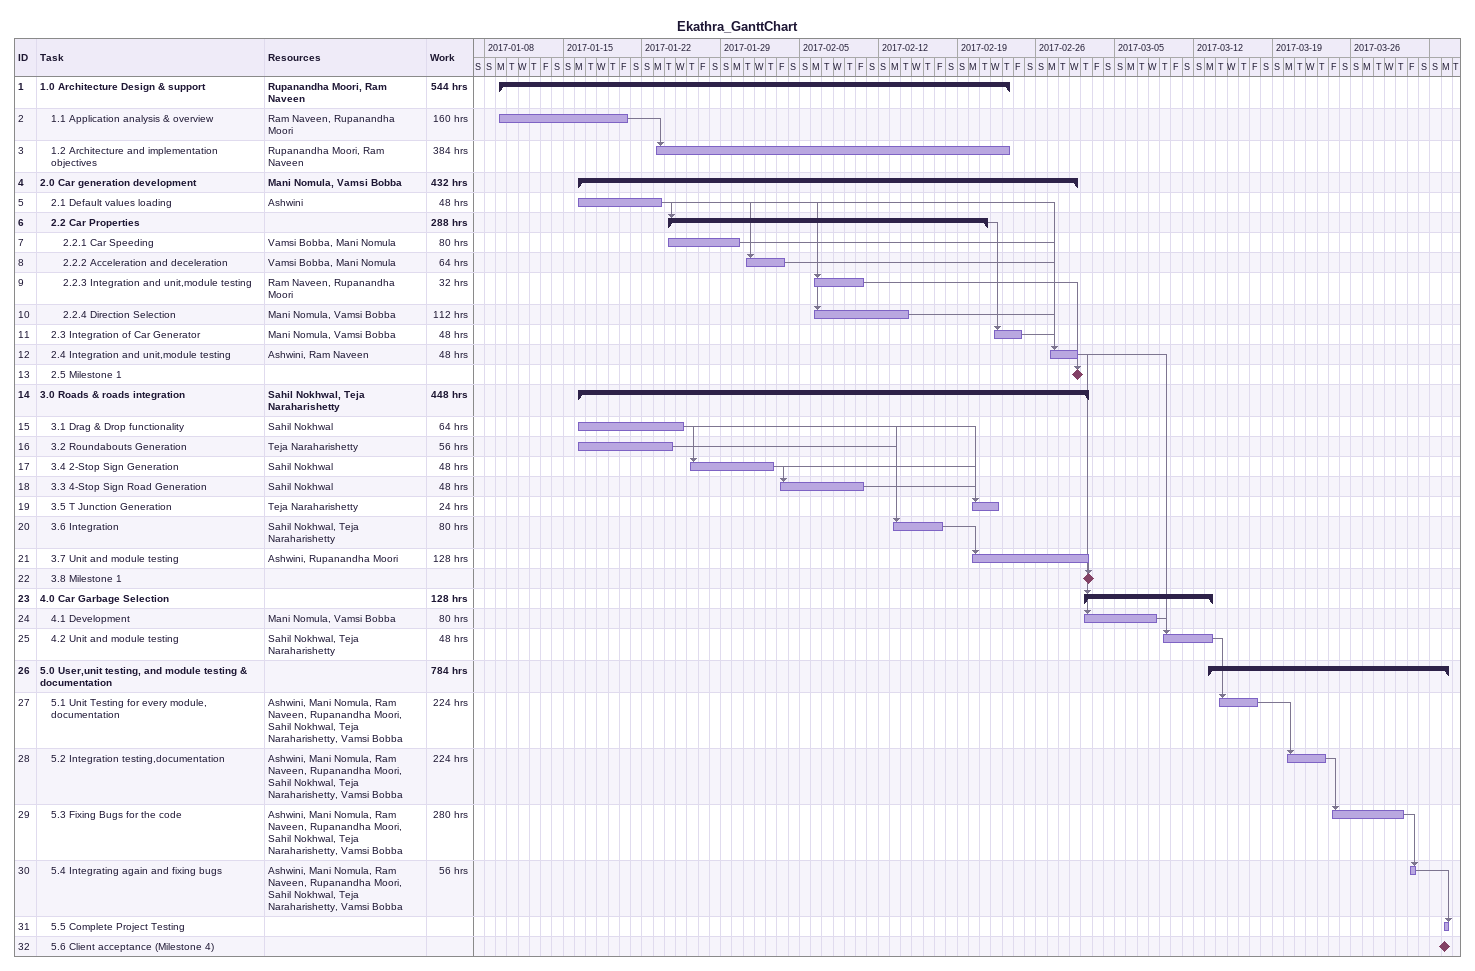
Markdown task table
Ekathra_GanttChart

| ID | Level | Task | Start | Finish | Predecessors | Resources | Work (h) |
|---|---|---|---|---|---|---|---|
| 1 | 1 | **1.0 Architecture Design & support** | 2017-01-09 | 2017-02-23 |  | Rupanandha Moori, Ram Naveen | 544 |
| 2 | 2 | 1.1 Application analysis & overview | 2017-01-09 | 2017-01-20 |  | Ram Naveen, Rupanandha Moori | 160 |
| 3 | 2 | 1.2 Architecture and implementation objectives | 2017-01-23 | 2017-02-23 | 2 | Rupanandha Moori, Ram Naveen | 384 |
| 4 | 1 | **2.0 Car generation development** | 2017-01-16 | 2017-03-01 |  | Mani Nomula, Vamsi Bobba | 432 |
| 5 | 2 | 2.1 Default values loading | 2017-01-16 | 2017-01-23 |  | Ashwini | 48 |
| 6 | 2 | **2.2 Car Properties** | 2017-01-24 | 2017-02-21 | 5 |  | 288 |
| 7 | 3 | 2.2.1 Car Speeding | 2017-01-24 | 2017-01-30 |  | Vamsi Bobba, Mani Nomula | 80 |
| 8 | 3 | 2.2.2 Acceleration and deceleration | 2017-01-31 | 2017-02-03 | 5, 7 | Vamsi Bobba, Mani Nomula | 64 |
| 9 | 3 | 2.2.3 Integration and unit,module testing | 2017-02-06 | 2017-02-10 | 7, 8 | Ram Naveen, Rupanandha Moori | 32 |
| 10 | 3 | 2.2.4 Direction Selection | 2017-02-06 | 2017-02-14 | 5, 7, 8 | Mani Nomula, Vamsi Bobba | 112 |
| 11 | 2 | 2.3 Integration of Car Generator | 2017-02-22 | 2017-02-24 | 6 | Mani Nomula, Vamsi Bobba | 48 |
| 12 | 2 | 2.4 Integration and unit,module testing | 2017-02-27 | 2017-03-01 | 11, 5, 7, 8, 10 | Ashwini, Ram Naveen | 48 |
| 13 | 2 | 2.5 Milestone 1 (milestone) | 2017-03-01 | 2017-03-01 | 12, 9 |  |  |
| 14 | 1 | **3.0 Roads & roads integration** | 2017-01-16 | 2017-03-02 |  | Sahil Nokhwal, Teja Naraharishetty | 448 |
| 15 | 2 | 3.1 Drag & Drop functionality | 2017-01-16 | 2017-01-25 |  | Sahil Nokhwal | 64 |
| 16 | 2 | 3.2 Roundabouts Generation | 2017-01-16 | 2017-01-24 |  | Teja Naraharishetty | 56 |
| 17 | 2 | 3.4 2-Stop Sign Generation | 2017-01-26 | 2017-02-02 | 15 | Sahil Nokhwal | 48 |
| 18 | 2 | 3.3 4-Stop Sign Road Generation | 2017-02-03 | 2017-02-10 | 17 | Sahil Nokhwal | 48 |
| 19 | 2 | 3.5 T Junction Generation | 2017-02-20 | 2017-02-22 | 17, 15, 18 | Teja Naraharishetty | 24 |
| 20 | 2 | 3.6 Integration | 2017-02-13 | 2017-02-17 | 15, 18, 16, 17 | Sahil Nokhwal, Teja Naraharishetty | 80 |
| 21 | 2 | 3.7 Unit and module testing | 2017-02-20 | 2017-03-02 | 20 | Ashwini, Rupanandha Moori | 128 |
| 22 | 2 | 3.8 Milestone 1 (milestone) | 2017-03-02 | 2017-03-02 | 21 |  |  |
| 23 | 1 | **4.0 Car Garbage Selection** | 2017-03-02 | 2017-03-13 | 12 |  | 128 |
| 24 | 2 | 4.1 Development | 2017-03-02 | 2017-03-08 | 12 | Mani Nomula, Vamsi Bobba | 80 |
| 25 | 2 | 4.2 Unit and module testing | 2017-03-09 | 2017-03-13 | 24, 12 | Sahil Nokhwal, Teja Naraharishetty | 48 |
| 26 | 1 | **5.0 User,unit testing, and module testing & documentation** | 2017-03-13 | 2017-04-03 |  |  | 784 |
| 27 | 2 | 5.1 Unit Testing for every module, documentation | 2017-03-14 | 2017-03-17 | 25 | Ashwini, Mani Nomula, Ram Naveen, Rupanandha Moori, Sahil Nokhwal, Teja Naraharishetty, Vamsi Bobba | 224 |
| 28 | 2 | 5.2 Integration testing,documentation | 2017-03-20 | 2017-03-23 | 27 | Ashwini, Mani Nomula, Ram Naveen, Rupanandha Moori, Sahil Nokhwal, Teja Naraharishetty, Vamsi Bobba | 224 |
| 29 | 2 | 5.3 Fixing Bugs for the code | 2017-03-24 | 2017-03-30 | 28 | Ashwini, Mani Nomula, Ram Naveen, Rupanandha Moori, Sahil Nokhwal, Teja Naraharishetty, Vamsi Bobba | 280 |
| 30 | 2 | 5.4 Integrating again and fixing bugs | 2017-03-31 | 2017-03-31 | 29 | Ashwini, Mani Nomula, Ram Naveen, Rupanandha Moori, Sahil Nokhwal, Teja Naraharishetty, Vamsi Bobba | 56 |
| 31 | 2 | 5.5 Complete Project Testing | 2017-04-03 | 2017-04-03 | 30 |  |  |
| 32 | 2 | 5.6 Client acceptance (Milestone 4) (milestone) | 2017-04-03 | 2017-04-03 |  |  |  |
